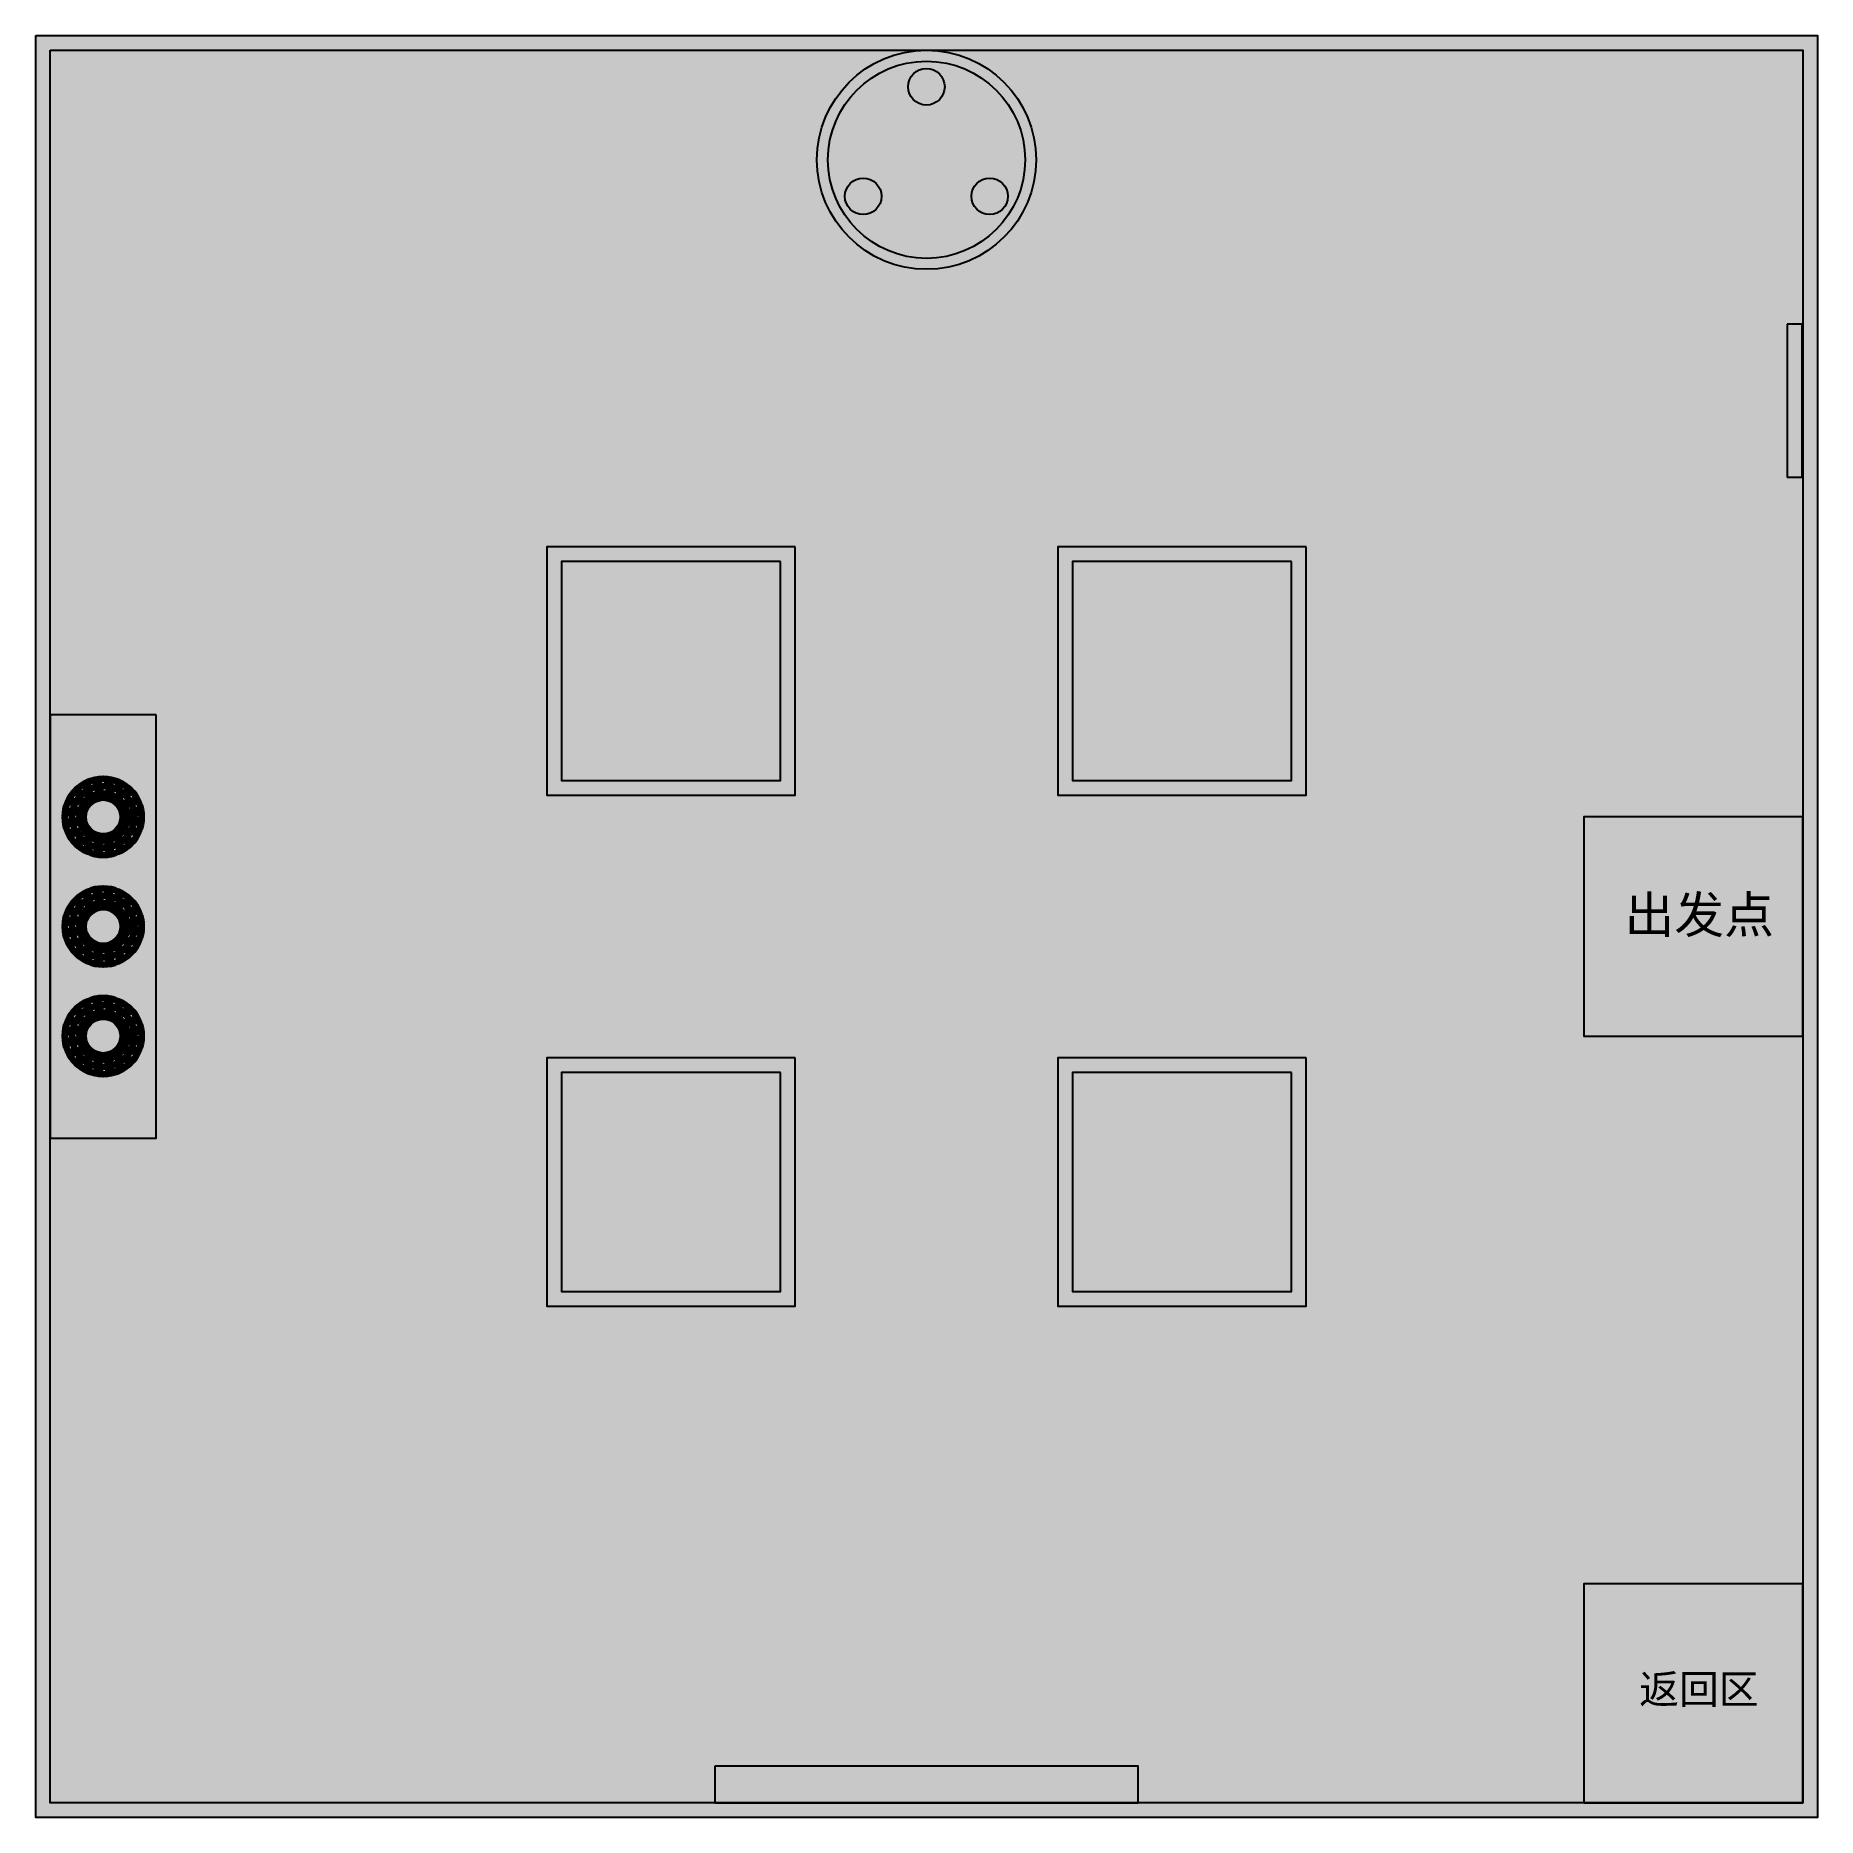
# Model space of a CAD drawing. Header units: millimetres. Extents: x 788 to 3228, y 728 to 3168.
import ezdxf

# ---------------------------------------------------------------- set-up
doc = ezdxf.new("R2010")
doc.units = ezdxf.units.MM
doc.linetypes.add('ACAD_ISO02W100', pattern=[15, 12, -3])
doc.layers.add('图层1', color=7, linetype='Continuous')
doc.styles.get("Standard").update_dxf_attribs({"font": 'arial.ttf'})

# ---------------------------------------------------------------- blocks, each defined once
blk = doc.blocks.new('11')
at = {"true_color": 0x000000}
h = blk.add_hatch(color=18, dxfattribs=at)
h.dxf.hatch_style = 1
h.paths.add_polyline_path([(4819.3, 2643.6), (4479.3, 2643.6), (4479.3, 2303.6), (4819.3, 2303.6)])
h.paths.add_polyline_path([(4799.3, 2323.6), (4499.3, 2323.6), (4499.3, 2623.6), (4799.3, 2623.6)], flags=16)
at = {"color": 18, "true_color": 0x000000}
for points in [[(4819.3, 2643.6), (4479.3, 2643.6), (4479.3, 2303.6), (4819.3, 2303.6)], [(4799.3, 2623.6), (4499.3, 2623.6), (4499.3, 2323.6), (4799.3, 2323.6)]]:
    blk.add_lwpolyline(points, close=True, dxfattribs=at)
blk = doc.blocks.new('色环')
at = {"color": 1, "lineweight": 100}
for radius in [52.5, 42.5, 32.5, 26.5]:
    blk.add_circle((4611.6, 306.2), radius, dxfattribs=at)
at = {"color": 1, "linetype": 'ACAD_ISO02W100', "lineweight": 100}
for radius in [47.5, 37.5, 29]:
    blk.add_circle((4611.6, 306.2), radius, dxfattribs=at)
at = {"color": 3, "lineweight": 100}
for radius in [52.5, 42.5, 32.5, 26.5]:
    blk.add_circle((4761.6, 306.2), radius, dxfattribs=at)
at = {"color": 3, "linetype": 'ACAD_ISO02W100', "lineweight": 100}
for radius in [47.5, 37.5, 29]:
    blk.add_circle((4761.6, 306.2), radius, dxfattribs=at)
at = {"color": 5, "lineweight": 100}
for radius in [52.5, 42.5, 32.5, 26.5]:
    blk.add_circle((4911.6, 306.2), radius, dxfattribs=at)
at = {"color": 5, "linetype": 'ACAD_ISO02W100', "lineweight": 100}
for radius in [47.5, 37.5, 29]:
    blk.add_circle((4911.6, 306.2), radius, dxfattribs=at)
blk = doc.blocks.new('*U5')
blk.add_circle((0, 0), 25)
blk = doc.blocks.new('*U6')
at = {"layer": '图层1', "color": 0, "linetype": 'ByBlock', "lineweight": -2, "transparency": 16777216}
for p, rotation in [((2721.5, 2567.7), 120), ((2808.1, 2417.7), 239.9999999999999)]:
    blk.add_blockref('*U5', p, dxfattribs=dict(at, rotation=rotation))
blk.add_blockref('*U5', (2894.7, 2567.7), dxfattribs=at)

msp = doc.modelspace()

# ---------------------------------------------------------------- hatches: boundary and pattern name
at = {"true_color": 0x000000}
h = msp.add_hatch(color=18, dxfattribs=at)
h.dxf.hatch_style = 1
h.paths.add_polyline_path([(3227.6, 3168.3), (787.6, 3168.3), (787.6, 728.3), (3227.6, 728.3)])
h.paths.add_polyline_path([(3207.6, 748.3), (807.6, 748.3), (807.6, 3148.3), (3207.6, 3148.3)], flags=16)
h = msp.add_hatch(color=18, dxfattribs=at)
h.dxf.hatch_style = 1
h.paths.add_polyline_path([(1857.6, 2998.3, 1), (2157.6, 2998.3, 1)])
h.paths.add_polyline_path([(2142.6, 2998.3, -1), (1872.6, 2998.3, -1)], flags=16)
h = msp.add_hatch(color=2)
h.dxf.hatch_style = 1
h.paths.add_polyline_path([(2507.6, 2448.3), (2207.6, 2448.3), (2207.6, 2148.3), (2507.6, 2148.3)])
h.paths.add_polyline_path([(1807.6, 2448.3), (1507.6, 2448.3), (1507.6, 2148.3), (1807.6, 2148.3)])
h = msp.add_hatch(color=9)
h.dxf.hatch_style = 1
h.paths.add_polyline_path([(952.6, 2238.3), (807.6, 2238.3), (807.6, 1658.3), (952.6, 1658.3)])
h = msp.add_hatch(color=4)
h.dxf.hatch_style = 1
h.paths.add_polyline_path([(3207.6, 2098.3), (2907.6, 2098.3), (2907.6, 1798.3), (3207.6, 1798.3)])
h = msp.add_hatch(color=2)
h.dxf.hatch_style = 1
h.paths.add_polyline_path([(2507.6, 1748.3), (2207.6, 1748.3), (2207.6, 1448.3), (2507.6, 1448.3)])
h.paths.add_polyline_path([(1807.6, 1748.3), (1507.6, 1748.3), (1507.6, 1448.3), (1807.6, 1448.3)])
h = msp.add_hatch(color=6)
h.dxf.hatch_style = 1
h.paths.add_polyline_path([(3207.6, 1048.3), (2907.6, 1048.3), (2907.6, 748.3), (3207.6, 748.3)])
at = {"layer": '图层1'}
h = msp.add_hatch(color=2, dxfattribs=at)
h.dxf.hatch_style = 1
h.paths.add_polyline_path([(2907.6, 1048.3), (3207.6, 1048.3), (3207.6, 3148.3), (807.6, 3148.3), (807.6, 748.3), (1717.6, 748.3), (1717.6, 798.3), (2297.6, 798.3), (2297.6, 748.3), (2907.6, 748.3)])
h.paths.add_polyline_path([(3186.1, 2563.3), (3186.1, 2773.3), (3206.1, 2773.3), (3206.1, 2563.3)], flags=16)
h.paths.add_polyline_path([(1857.6, 2998.3, -1), (2157.6, 2998.3, -1)])
h.paths.add_polyline_path([(1872.6, 2998.3, -1), (2142.6, 2998.3, -1)], flags=16)
h = msp.add_hatch(color=9, dxfattribs=at)
h.dxf.hatch_style = 1
h.paths.add_polyline_path([(1872.6, 2998.3, 1), (2142.6, 2998.3, 1)])
h.paths.add_polyline_path([(2119.2, 2948.3, -1), (2069.2, 2948.3, -1)], flags=16)
h.paths.add_polyline_path([(1982.6, 3098.3, -1), (2032.6, 3098.3, -1)], flags=16)
h.paths.add_polyline_path([(1946, 2948.3, -1), (1896, 2948.3, -1)], flags=16)
h = msp.add_hatch(color=3, dxfattribs=at)
h.dxf.hatch_style = 1
h.paths.add_polyline_path([(2032.6, 3098.3, 1), (1982.6, 3098.3, 1)])
h = msp.add_hatch(color=1, dxfattribs=at)
h.dxf.hatch_style = 1
h.paths.add_polyline_path([(1946, 2948.3, 1), (1896, 2948.3, 1)])
h = msp.add_hatch(color=5, dxfattribs=at)
h.dxf.hatch_style = 1
h.paths.add_polyline_path([(2069.2, 2948.3, 1), (2119.2, 2948.3, 1)])
h = msp.add_hatch(color=7, dxfattribs=at)
h.dxf.hatch_style = 1
h.paths.add_polyline_path([(3206.1, 2773.3), (3186.1, 2773.3), (3186.1, 2563.3), (3206.1, 2563.3)])
h = msp.add_hatch(color=9, dxfattribs=at)
h.dxf.hatch_style = 1
h.paths.add_polyline_path([(2297.6, 798.3), (1717.6, 798.3), (1717.6, 748.3), (2297.6, 748.3)])

# ---------------------------------------------------------------- linework, layer by layer
at = {"color": 18, "true_color": 0x000000}
for points in [[(787.6, 3168.3), (3227.6, 3168.3), (3227.6, 728.3), (787.6, 728.3)], [(807.6, 3148.3), (3207.6, 3148.3), (3207.6, 748.3), (807.6, 748.3)]]:
    msp.add_lwpolyline(points, close=True, dxfattribs=at)
at = {"color": 9}
msp.add_lwpolyline([(952.6, 2238.3), (807.6, 2238.3), (807.6, 1658.3), (952.6, 1658.3)], close=True, dxfattribs=at)
for points in [[(3207.6, 2098.3), (2907.6, 2098.3), (2907.6, 1798.3), (3207.6, 1798.3)], [(3207.6, 1048.3), (2907.6, 1048.3), (2907.6, 748.3), (3207.6, 748.3)]]:
    msp.add_lwpolyline(points, close=True)
at = {"color": 18, "true_color": 0x000000}
for radius in [150, 135]:
    msp.add_circle((2007.6, 2998.3), radius, dxfattribs=at)
at = {"layer": '图层1'}
for p, q in [((3206.1, 2773.3), (3186.1, 2773.3)), ((3186.1, 2773.3), (3186.1, 2563.3)), ((3206.1, 2773.3), (3206.1, 2563.3)), ((3206.1, 2563.3), (3186.1, 2563.3))]:
    msp.add_line(p, q, dxfattribs=at)
msp.add_lwpolyline([(1717.6, 798.3), (1717.6, 748.3), (2297.6, 748.3), (2297.6, 798.3)], close=True, dxfattribs=at)

# ---------------------------------------------------------------- block references
for p in [(-2991.8, -175.3), (-2291.8, -175.3), (-2991.8, -875.3), (-2291.8, -875.3)]:
    msp.add_blockref('11', p)
at = {"rotation": 90}
msp.add_blockref('色环', (1186.3, -2813.3), dxfattribs=at)
at = {"layer": '图层1', "rotation": 59.99999999999999}
msp.add_blockref('*U6', (2783.8, -692.5), dxfattribs=at)

# ---------------------------------------------------------------- texts
at = {"layer": '图层1', "color": 18, "true_color": 0x000000, "attachment_point": 1}
for s, width, insert, char_height in [('{\\fSimSun|b0|i0|c134|p2;出发点}', 219.829, (2963.5, 1989.4), 50), ('{\\fSimSun|b0|i0|c134|p2;返回区}', 253.396, (2983.5, 923.8), 40)]:
    msp.add_mtext_dynamic_manual_height_columns(s, width=width, gutter_width=12.5, heights=[0], dxfattribs=dict(at, insert=insert, char_height=char_height))

doc.saveas('drawing.dxf')
